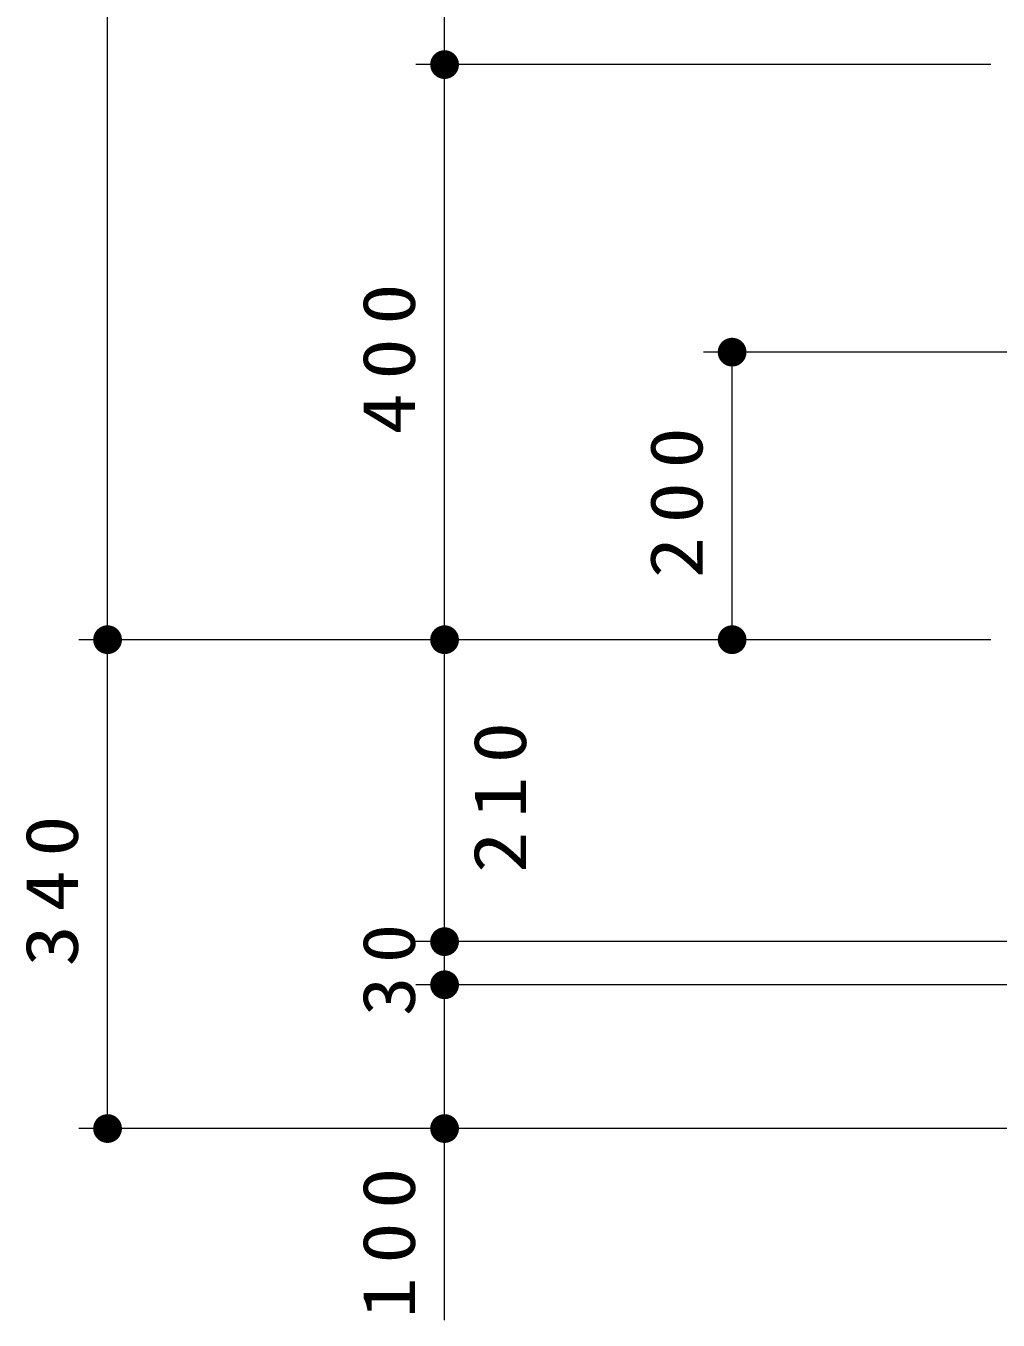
# Model space of a CAD drawing. Units: millimetres on the paper, with parts at other scales. Extents: x -385 to 0, y 0 to 267.
# Drawn here: x -198.94 to -165.13, y 66.17 to 111.18 of the extents above; entities that cross this region are included whole.
import ezdxf

# ---------------------------------------------------------------- set-up
doc = ezdxf.new("R2010")
doc.units = ezdxf.units.MM
doc.layers.add('LY_1', color=7, linetype='Continuous', lineweight=13)
doc.styles.add('ＭＳ ゴシック', font='')
doc.styles.get('ＭＳ ゴシック').set_extended_font_data('MS Gothic')

# ---------------------------------------------------------------- blocks, each defined once
blk = doc.blocks.new('filled_dot')
at = {"color": 0, "linetype": 'Continuous', "lineweight": -2, "const_width": 1.25}
blk.add_lwpolyline([(-0.625, 0, 1), (0.625, 0, 1)], format="xyb", close=True, dxfattribs=at)

msp = doc.modelspace()

# ---------------------------------------------------------------- linework, layer by layer
at = {"layer": 'LY_1'}
for p, q in [((-196.103, 89.829), (-196.103, 139.829)), ((-184.383, 109.829), (-184.383, 119.829)), ((-165.383, 109.829), (-185.383, 109.829)), ((-184.383, 89.829), (-184.383, 109.829)), ((-155.836, 99.829), (-175.383, 99.829)), ((-174.383, 89.829), (-174.383, 99.829)), ((-165.383, 89.829), (-197.103, 89.829)), ((-165.383, 89.829), (-197.103, 89.829)), ((-196.103, 72.829), (-196.103, 89.829)), ((-177.753, 89.829), (-185.383, 89.829)), ((-184.383, 79.329), (-184.383, 89.829)), ((-157.072, 79.329), (-185.383, 79.329)), ((-184.383, 77.829), (-184.383, 79.329)), ((-157.072, 77.829), (-185.383, 77.829)), ((-184.383, 66.167), (-184.383, 77.829)), ((-157.072, 72.829), (-197.103, 72.829))]:
    msp.add_line(p, q, dxfattribs=at)

# ---------------------------------------------------------------- block references
at = {"layer": 'LY_1', "xscale": 0.4, "yscale": 0.4}
for p, rotation in [((-184.383, 109.829), 90), ((-184.383, 109.829), 270), ((-174.383, 99.829), 270), ((-196.103, 89.829), 270), ((-196.103, 89.829), 90), ((-184.383, 89.829), 90), ((-184.383, 89.829), 270), ((-174.383, 89.829), 90), ((-184.383, 79.329), 270), ((-184.383, 79.329), 90), ((-184.383, 77.829), 270), ((-184.383, 77.829), 90), ((-196.103, 72.829), 90), ((-184.383, 72.829), 90)]:
    msp.add_blockref('filled_dot', p, dxfattribs=dict(at, rotation=rotation))

# ---------------------------------------------------------------- texts
at = {"layer": 'LY_1', "char_height": 1.833, "rotation": 90, "style": 'ＭＳ ゴシック'}
for s, insert, attachment_point in [('\\T1.33;\\W1.15;400', (-185.383, 99.829), 8), ('\\T1.33;\\W1.15;200', (-175.383, 94.829), 8), ('\\T1.33;\\W1.15;210', (-183.383, 84.579), 2), ('\\T1.33;\\W1.15;340', (-197.103, 81.329), 8), ('\\T1.34;\\W1.1;30', (-185.383, 78.579), 8), ('\\T1.33;\\W1.15;100', (-185.383, 69.084), 8)]:
    msp.add_mtext(s, dxfattribs=dict(at, insert=insert, attachment_point=attachment_point))

doc.saveas('drawing.dxf')
